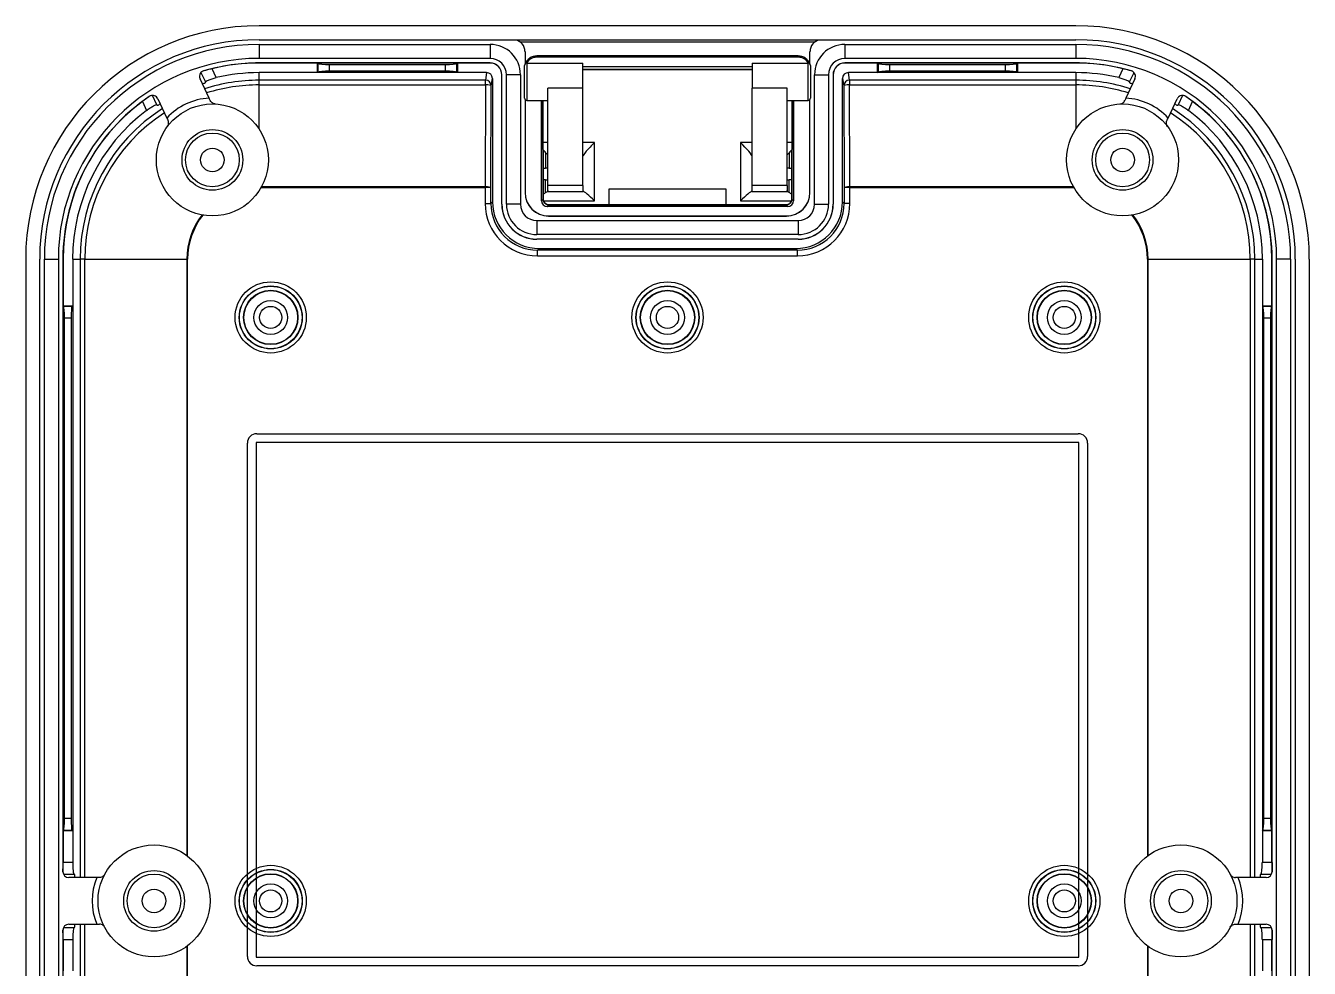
# Model space of a CAD drawing. Header units: millimetres. Extents: x 75 to 185, y 40 to 190.
# Drawn here: x 75.3 to 185.3, y 109.4 to 190.2 of the extents above; entities that cross this region are included whole.
import ezdxf

# ---------------------------------------------------------------- set-up
doc = ezdxf.new("R2010")
doc.units = ezdxf.units.MM
for name, color, linetype, lineweight, true_color in [('decoupe', 1, 'Continuous', 25, 0xff0000), ('trace_arase', 4, 'Continuous', 25, 0x00ffff), ('trace_outil', 6, 'Continuous', 25, 0xff00ff), ('Visible (ISO)', 7, 'Continuous', 25, 0xffffff), ('Visible Narrow (ISO)', 7, 'Continuous', 25, 0xffffff)]:
    doc.layers.add(name, color=color, linetype=linetype, lineweight=lineweight, true_color=true_color)

msp = doc.modelspace()

# ---------------------------------------------------------------- linework, layer by layer
at = {"layer": 'decoupe'}
for p, q in [((95.08, 155.2), (165.48, 155.2)), ((94.28, 110.4), (94.28, 154.4)), ((166.28, 154.4), (166.28, 110.4)), ((165.48, 109.6), (95.08, 109.6))]:
    msp.add_line(p, q, dxfattribs=at)
for centre, start, end in [((95.08, 154.4), 90, 180), ((165.48, 154.4), 0, 90), ((95.08, 110.4), 180, 270), ((165.48, 110.4), 270, 360)]:
    msp.add_arc(centre, 0.8, start, end, dxfattribs=at)
at = {"layer": 'trace_arase'}
for centre in [(96.28, 115.16), (164.28, 115.16)]:
    msp.add_circle(centre, 3.05, dxfattribs=at)
at = {"layer": 'trace_outil'}
for p, q in [((165.53, 154.45), (95.03, 154.45)), ((95.03, 154.45), (95.03, 110.35)), ((165.53, 110.35), (165.53, 154.45)), ((95.03, 110.35), (165.53, 110.35))]:
    msp.add_line(p, q, dxfattribs=at)
at = {"layer": 'Visible (ISO)'}
for p, q in [((165.28, 190.16), (95.28, 190.16)), ((95.28, 188.96), (165.28, 188.96)), ((142.9, 188.76), (117.66, 188.76)), ((141.48, 187.57), (119.08, 187.57)), ((141.48, 187.46), (119.08, 187.46)), ((90.3, 186.15), (90.68, 185.35)), ((100.28, 186.96), (95.28, 186.96)), ((100.28, 186.14), (95.28, 186.14)), ((100.28, 186.14), (100.28, 186.96)), ((112.28, 186.96), (100.28, 186.96)), ((100.28, 186.96), (100.33, 186.91)), ((100.28, 186.14), (100.33, 186.19)), ((112.28, 186.14), (100.28, 186.14)), ((101.33, 186.83), (111.23, 186.83)), ((111.23, 186.27), (101.33, 186.27)), ((112.28, 186.96), (112.23, 186.91)), ((112.28, 186.14), (112.23, 186.19)), ((115.08, 186.96), (112.28, 186.96)), ((112.28, 186.96), (112.28, 186.14)), ((114.78, 186.14), (112.28, 186.14)), ((116.08, 174.86), (116.08, 185.96)), ((118.03, 183.96), (118.03, 186.76)), ((118.23, 186.96), (123.03, 186.96)), ((123.03, 184.81), (123.03, 186.96)), ((123.03, 186.66), (137.53, 186.66)), ((123.03, 186.4), (137.53, 186.4)), ((137.53, 186.96), (137.53, 184.81)), ((137.53, 186.96), (142.33, 186.96)), ((142.53, 186.76), (142.53, 183.96)), ((144.48, 185.96), (144.48, 174.86)), ((148.28, 186.96), (145.48, 186.96)), ((148.28, 186.14), (145.78, 186.14)), ((160.28, 186.96), (148.28, 186.96)), ((148.28, 186.96), (148.33, 186.91)), ((148.28, 186.14), (148.28, 186.96)), ((148.28, 186.14), (148.33, 186.19)), ((160.28, 186.14), (148.28, 186.14)), ((149.33, 186.83), (159.23, 186.83)), ((159.23, 186.27), (149.33, 186.27)), ((160.28, 186.96), (160.23, 186.91)), ((160.28, 186.14), (160.23, 186.19)), ((165.28, 186.96), (160.28, 186.96)), ((160.28, 186.96), (160.28, 186.14)), ((165.28, 186.14), (160.28, 186.14)), ((169.88, 185.35), (170.26, 186.15)), ((115.28, 185.64), (115.28, 175.06)), ((120.03, 176.46), (120.03, 184.81)), ((123.03, 184.81), (120.03, 184.81)), ((123.03, 176.46), (123.03, 184.81)), ((137.53, 176.46), (137.53, 184.81)), ((140.53, 184.81), (137.53, 184.81)), ((140.53, 176.46), (140.53, 184.81)), ((145.28, 175.06), (145.28, 185.64)), ((86.52, 183.39), (86.14, 184.19)), ((118.08, 183.83), (118.08, 175.86)), ((118.23, 183.76), (120.03, 183.76)), ((119.48, 175.16), (119.48, 183.76)), ((119.62, 175.31), (119.59, 183.76)), ((140.53, 183.76), (142.33, 183.76)), ((140.97, 183.76), (140.94, 175.31)), ((141.08, 183.76), (141.08, 175.16)), ((142.48, 175.86), (142.48, 183.83)), ((174.42, 184.19), (174.05, 183.39)), ((119.84, 179.28), (119.84, 177.96)), ((140.72, 179.28), (140.72, 177.96)), ((119.61, 177.96), (119.84, 177.96)), ((120.03, 177.96), (119.84, 177.96)), ((140.72, 177.96), (140.53, 177.96)), ((140.72, 177.96), (140.95, 177.96)), ((119.84, 176.96), (119.62, 176.96)), ((119.84, 175.88), (119.84, 176.96)), ((119.84, 176.96), (120.03, 176.96)), ((120.03, 175.96), (120.03, 176.46)), ((123.03, 176.46), (123.03, 175.96)), ((125.28, 174.81), (125.28, 176.17)), ((125.28, 176.17), (135.28, 176.17)), ((135.28, 176.17), (135.28, 174.81)), ((137.53, 175.96), (137.53, 176.46)), ((140.53, 176.96), (140.72, 176.96)), ((140.53, 176.46), (140.53, 175.96)), ((140.95, 176.96), (140.72, 176.96)), ((140.72, 175.88), (140.72, 176.96)), ((120.03, 175.96), (123.03, 175.96)), ((123.03, 175.96), (123.05, 175.96)), ((137.51, 175.96), (137.53, 175.96)), ((137.53, 175.96), (140.53, 175.96)), ((140.58, 174.66), (119.98, 174.66)), ((120.08, 173.86), (140.48, 173.86)), ((140.44, 174.81), (120.13, 174.81)), ((141.48, 171.86), (119.08, 171.86)), ((119.28, 171.06), (141.28, 171.06)), ((75.28, 170.16), (75.28, 60.16)), ((76.48, 60.16), (76.48, 170.16)), ((78.48, 170.16), (78.48, 166.16)), ((79.31, 170.16), (79.31, 166.16)), ((181.26, 170.16), (181.26, 166.16)), ((182.08, 166.16), (182.08, 170.16)), ((184.08, 170.16), (184.08, 60.16)), ((185.28, 170.16), (185.28, 60.16)), ((78.48, 166.16), (79.31, 166.16)), ((78.48, 166.16), (78.53, 166.11)), ((78.48, 166.16), (78.48, 121.16)), ((79.31, 166.16), (79.25, 166.11)), ((79.31, 166.16), (79.31, 121.16)), ((181.26, 166.16), (181.26, 121.16)), ((181.26, 166.16), (181.31, 166.11)), ((181.26, 166.16), (182.08, 166.16)), ((182.08, 166.16), (182.03, 166.11)), ((182.08, 121.16), (182.08, 166.16)), ((78.61, 122.21), (78.61, 165.12)), ((79.17, 165.12), (79.17, 122.21)), ((181.39, 122.21), (181.39, 165.12)), ((181.95, 165.12), (181.95, 122.21)), ((78.48, 121.16), (78.53, 121.22)), ((78.48, 121.16), (78.48, 118.46)), ((79.31, 121.16), (78.48, 121.16)), ((79.31, 121.16), (79.25, 121.22)), ((79.31, 121.16), (79.31, 118.46)), ((181.26, 121.16), (181.31, 121.22)), ((182.08, 121.16), (181.26, 121.16)), ((181.26, 121.16), (181.26, 118.46)), ((182.08, 121.16), (182.03, 121.22)), ((182.08, 118.46), (182.08, 121.16)), ((78.51, 117.46), (79.42, 117.46)), ((79.42, 117.46), (79.46, 117.46)), ((181.1, 117.46), (181.14, 117.46)), ((181.14, 117.46), (182.05, 117.46)), ((79.42, 112.86), (78.51, 112.86)), ((79.46, 112.86), (79.42, 112.86)), ((181.14, 112.86), (181.1, 112.86)), ((182.05, 112.86), (181.14, 112.86)), ((78.48, 111.86), (78.48, 109.16)), ((79.31, 111.86), (79.31, 109.16)), ((181.26, 111.86), (181.26, 109.16)), ((182.08, 109.16), (182.08, 111.86))]:
    msp.add_line(p, q, dxfattribs=at)
at = {"layer": 'Visible (ISO)', "color": 5, "true_color": 0x0000ff}
for p, q in [((95.28, 188.56), (115.08, 188.56)), ((145.48, 188.56), (165.28, 188.56)), ((115.08, 187.36), (95.28, 187.36)), ((118.07, 187.96), (118.07, 186.88)), ((142.49, 186.88), (142.49, 187.96)), ((165.28, 187.36), (145.48, 187.36)), ((115.08, 186.98), (95.28, 186.98)), ((116.09, 174.86), (116.09, 185.96)), ((116.48, 174.86), (116.48, 185.96)), ((117.68, 185.96), (117.68, 174.86)), ((142.88, 174.86), (142.88, 185.96)), ((144.08, 185.96), (144.08, 174.86)), ((144.47, 185.96), (144.47, 174.86)), ((165.28, 186.98), (145.48, 186.98)), ((91, 183.96), (90.23, 185.6)), ((170.33, 185.6), (169.56, 183.96)), ((86.61, 183.9), (87.38, 182.25)), ((118.07, 183.85), (118.07, 175.86)), ((142.49, 175.86), (142.49, 183.85)), ((173.18, 182.25), (173.95, 183.9)), ((120.08, 173.85), (140.48, 173.85)), ((119.08, 173.46), (141.48, 173.46)), ((141.48, 172.26), (119.08, 172.26)), ((141.48, 171.88), (119.08, 171.88)), ((76.88, 60.16), (76.88, 170.16)), ((78.08, 170.16), (78.08, 60.16)), ((78.47, 170.16), (78.47, 117.66)), ((182.09, 117.66), (182.09, 170.16)), ((182.48, 60.16), (182.48, 170.16)), ((183.68, 170.16), (183.68, 60.16)), ((81.37, 117.16), (78.97, 117.16)), ((181.59, 117.16), (179.19, 117.16)), ((78.47, 112.66), (78.47, 60.16)), ((78.97, 113.16), (81.37, 113.16)), ((179.19, 113.16), (181.59, 113.16)), ((182.09, 60.16), (182.09, 112.66))]:
    msp.add_line(p, q, dxfattribs=at)
for centre, radius in [((91.28, 178.66), 4.8), ((169.28, 178.66), 4.8), ((91.28, 178.66), 2.6), ((169.28, 178.66), 2.6), ((86.28, 115.16), 4.8), ((174.28, 115.16), 4.8), ((86.28, 115.16), 2.6), ((174.28, 115.16), 2.6)]:
    msp.add_circle(centre, radius, dxfattribs=at)
at = {"layer": 'Visible (ISO)'}
for centre, radius in [((91.28, 178.66), 2.3), ((169.28, 178.66), 2.3), ((91.28, 178.66), 1.01), ((169.28, 178.66), 1.01), ((96.28, 165.16), 3.05), ((96.28, 165.16), 2.3), ((130.28, 165.16), 3.05), ((130.28, 165.16), 2.3), ((164.28, 165.16), 3.05), ((164.28, 165.16), 2.3), ((96.28, 165.16), 1.45), ((96.28, 165.16), 0.95), ((130.28, 165.16), 1.45), ((130.28, 165.16), 0.95), ((164.28, 165.16), 1.45), ((164.28, 165.16), 0.95), ((96.28, 115.16), 3.05), ((164.28, 115.16), 3.05), ((86.28, 115.16), 2.3), ((96.28, 115.16), 2.3), ((96.28, 115.16), 1.45), ((164.28, 115.16), 2.3), ((164.28, 115.16), 1.45), ((174.28, 115.16), 2.3), ((86.28, 115.16), 1.01), ((96.28, 115.16), 0.95), ((164.28, 115.16), 0.95), ((174.28, 115.16), 1.01)]:
    msp.add_circle(centre, radius, dxfattribs=at)
for centre, radius, start, end in [((95.28, 170.16), 20, 90, 180), ((165.28, 170.16), 20, 0, 90), ((95.28, 170.16), 18.8, 90, 180), ((165.28, 170.16), 18.8, 0, 90), ((119.08, 186.46), 1.1, 90, 157.0325), ((119.08, 186.46), 1, 90, 150.0446), ((141.48, 186.46), 1.1, 22.9675, 90), ((141.48, 186.46), 1, 29.9554, 90), ((95.28, 170.16), 16.8, 90, 103.8729), ((95.28, 170.16), 15.98, 90, 103.2798), ((115.08, 185.96), 1, 0, 90), ((118.23, 186.76), 0.2, 90, 180), ((142.33, 186.76), 0.2, 0, 90), ((145.48, 185.96), 1, 90, 180), ((165.28, 170.16), 16.8, 76.1271, 90), ((165.28, 170.16), 15.98, 76.7202, 90), ((118.23, 183.96), 0.2, 180, 270), ((142.33, 183.96), 0.2, 270, 0), ((95.28, 170.16), 16.8, 126.5293, 180), ((95.28, 170.16), 15.98, 127.1224, 180), ((165.28, 170.16), 15.98, 0, 52.8776), ((165.28, 170.16), 16.8, 0, 53.4707), ((120.08, 175.86), 2, 180, 270), ((140.48, 175.86), 2, 270, 0), ((119.08, 174.86), 3, 180, 270), ((141.48, 174.86), 3, 270, 0)]:
    msp.add_arc(centre, radius, start, end, dxfattribs=at)
at = {"layer": 'Visible (ISO)', "color": 5, "true_color": 0x0000ff}
for centre, radius, start, end in [((95.28, 170.16), 18.4, 90, 180), ((115.08, 185.96), 2.6, 0, 90), ((117.08, 187.96), 0.986, 0, 80.3326), ((143.48, 187.96), 0.986, 99.6674, 180), ((145.48, 185.96), 2.6, 90, 180), ((165.28, 170.16), 18.4, 0, 90), ((95.28, 170.16), 17.2, 90, 180), ((115.08, 185.96), 1.4, 0, 90), ((145.48, 185.96), 1.4, 90, 180), ((165.28, 170.16), 17.2, 0, 90), ((95.28, 170.16), 16.81, 90, 106.3866), ((115.08, 185.96), 1.01, 0, 90), ((145.48, 185.96), 1.01, 90, 180), ((165.28, 170.16), 16.81, 73.6134, 90), ((95.28, 170.16), 16.81, 124.0157, 180), ((165.28, 170.16), 16.81, 0, 55.9843), ((120.08, 175.86), 2.01, 180, 270), ((140.48, 175.86), 2.01, 270, 0), ((119.08, 174.86), 2.99, 180, 270), ((119.08, 174.86), 2.6, 180, 270), ((119.08, 174.86), 1.4, 180, 270), ((141.48, 174.86), 2.99, 270, 0), ((141.48, 174.86), 2.6, 270, 0), ((141.48, 174.86), 1.4, 270, 0)]:
    msp.add_arc(centre, radius, start, end, dxfattribs=at)
at = {"layer": 'Visible (ISO)'}
for centre, major_axis, ratio, start_param, end_param in [((101.33, 186.92), (-1, 0), 0.087489, 0.087266, 1.570796), ((101.33, 186.18), (1, 0), 0.087489, 1.570796, 3.054326), ((111.23, 186.92), (-1, 0), 0.087489, 1.570796, 3.054326), ((111.23, 186.18), (1, 0), 0.087489, 0.087266, 1.570796), ((114.78, 185.64), (0.078, 0.497), 0.993734, 4.869178, 6.438047), ((145.78, 185.64), (-0.078, 0.497), 0.993734, 6.128324, 7.697193), ((149.33, 186.92), (-1, 0), 0.087489, 0.087266, 1.570796), ((149.33, 186.18), (1, 0), 0.087489, 1.570796, 3.054326), ((159.23, 186.92), (-1, 0), 0.087489, 1.570796, 3.054326), ((159.23, 186.18), (1, 0), 0.087489, 0.087266, 1.570796), ((119.03, 179.96), (0.995, -0.995), 0.09902, 0.721704, 1.055091), ((124.03, 179.96), (-0.995, -0.995), 0.09902, 4.613691, 6.184488), ((136.53, 179.96), (0.995, -0.995), 0.09902, 0.098698, 1.669494), ((141.53, 179.96), (-0.995, -0.995), 0.09902, 5.228095, 5.561481), ((119.28, 175.07), (-2.83, -2.83), 0.999695, 5.497939, 7.068431), ((119.98, 175.17), (-0.354, -0.354), 0.999695, 5.497939, 7.068431), ((119.03, 174.96), (0.995, 0.995), 0.09902, 0.524309, 0.841114), ((124.03, 174.96), (-0.995, 0.995), 0.09902, 4.811087, 6.184488), ((136.53, 174.96), (0.995, 0.995), 0.09902, 0.098698, 1.472099), ((140.58, 175.17), (0.354, -0.354), 0.999695, 5.497939, 7.068431), ((141.53, 174.96), (-0.995, 0.995), 0.09902, 5.442071, 5.758877), ((141.28, 175.07), (2.83, -2.83), 0.999695, 5.497939, 7.068431), ((78.52, 165.12), (0, -1), 0.087489, 1.570796, 3.054326), ((79.26, 165.12), (0, 1), 0.087489, 0.087266, 1.570796), ((181.3, 165.12), (0, -1), 0.087489, 1.570796, 3.054326), ((182.04, 165.12), (0, 1), 0.087489, 0.087266, 1.570796), ((78.52, 122.21), (0, -1), 0.087489, 0.087266, 1.570796), ((79.26, 122.21), (0, 1), 0.087489, 1.570796, 3.054326), ((181.3, 122.21), (0, -1), 0.087489, 0.087266, 1.570796), ((182.04, 122.21), (0, 1), 0.087489, 1.570796, 3.054326), ((78.45, 118.46), (0, -1), 0.034921, 0.643501, 1.570796), ((79.42, 118.46), (0, 1), 0.111111, 1.570796, 3.141593), ((181.14, 118.46), (0, -1), 0.111111, 0, 1.570796), ((182.12, 118.46), (0, 1), 0.034921, 1.570796, 2.498092), ((79.46, 116.96), (0, 0.5), 0.111111, 5.123906, 6.283185), ((181.1, 116.96), (0, -0.5), 0.111111, 3.141593, 4.300872), ((78.45, 111.86), (0, -1), 0.034921, 1.570796, 2.498092), ((79.42, 111.86), (0, 1), 0.111111, 0, 1.570796), ((79.46, 113.36), (0, 0.5), 0.111111, 3.141593, 4.300872), ((181.1, 113.36), (0, -0.5), 0.111111, 5.123906, 6.283185), ((181.14, 111.86), (0, -1), 0.111111, 1.570796, 3.141593), ((182.12, 111.86), (0, 1), 0.034921, 0.643501, 1.570796)]:
    msp.add_ellipse(centre, major_axis=major_axis, ratio=ratio, start_param=start_param, end_param=end_param, dxfattribs=at)
at = {"layer": 'Visible (ISO)', "color": 5, "true_color": 0x0000ff}
for centre, major_axis, start_param, end_param in [((78.97, 117.66), (-0.501, 0), 0, 1.570796), ((181.59, 117.66), (0.501, 0), 4.712389, 6.283185), ((78.97, 112.66), (-0.501, 0), 4.712389, 6.283185), ((181.59, 112.66), (0.501, 0), 0, 1.570796)]:
    msp.add_ellipse(centre, major_axis=major_axis, ratio=0.99863, start_param=start_param, end_param=end_param, dxfattribs=at)
for points, knots in [([(90.47, 186.27), (90.43, 186.25), (90.4, 186.23), (90.31, 186.17), (90.27, 186.12), (90.21, 186), (90.19, 185.94), (90.18, 185.83), (90.18, 185.78), (90.19, 185.69), (90.21, 185.64), (90.23, 185.6)], [0.0077029, 0.0077029, 0.0077029, 0.0077029, 0.01950696, 0.01950696, 0.03901976, 0.03901976, 0.05855716, 0.05855716, 0.07252918, 0.07252918, 0.08650382, 0.08650382, 0.08650382, 0.08650382]), ([(170.33, 185.6), (170.36, 185.66), (170.38, 185.73), (170.39, 185.86), (170.38, 185.92), (170.33, 186.04), (170.3, 186.1), (170.22, 186.18), (170.19, 186.21), (170.13, 186.25), (170.11, 186.26), (170.1, 186.27)], [0, 0, 0, 0, 0.01958545, 0.01958545, 0.03915657, 0.03915657, 0.05869917, 0.05869917, 0.07260431, 0.07260431, 0.07881326, 0.07881326, 0.07881326, 0.07881326]), ([(86.61, 183.9), (86.58, 183.96), (86.54, 184.01), (86.44, 184.1), (86.39, 184.13), (86.27, 184.18), (86.2, 184.19), (86.09, 184.19), (86.04, 184.18), (85.98, 184.16), (85.96, 184.15), (85.94, 184.14)], [0, 0, 0, 0, 0.01958545, 0.01958545, 0.03915656, 0.03915656, 0.05869916, 0.05869916, 0.0726043, 0.0726043, 0.07881326, 0.07881326, 0.07881326, 0.07881326]), ([(91.1, 183.75), (91.1, 183.75), (91.09, 183.76), (91.06, 183.82), (91.03, 183.9), (91, 183.96)], [0.2085876, 0.2085876, 0.2085876, 0.2085876, 0.21089458, 0.21089458, 0.23145545, 0.23145545, 0.23145545, 0.23145545]), ([(91.53, 183.46), (91.53, 183.46), (91.53, 183.46), (91.46, 183.46), (91.4, 183.48), (91.29, 183.53), (91.24, 183.57), (91.16, 183.65), (91.12, 183.69), (91.1, 183.75)], [-0.00043441, -0.00043441, -0.00043441, -0.00043441, 0, 0, 0.02678479, 0.02678479, 0.0517613, 0.0517613, 0.07035006, 0.07035006, 0.07035006, 0.07035006]), ([(169.03, 183.46), (169.04, 183.46), (169.04, 183.46), (169.1, 183.46), (169.16, 183.48), (169.27, 183.53), (169.33, 183.57), (169.41, 183.65), (169.44, 183.69), (169.46, 183.75)], [-0.07020864, -0.07020864, -0.07020864, -0.07020864, -0.06977777, -0.06977777, -0.04321087, -0.04321087, -0.01843754, -0.01843754, 0, 0, 0, 0]), ([(169.56, 183.96), (169.53, 183.9), (169.5, 183.82), (169.47, 183.76), (169.46, 183.75), (169.46, 183.75)], [0.07678271, 0.07678271, 0.07678271, 0.07678271, 0.09734359, 0.09734359, 0.09965056, 0.09965056, 0.09965056, 0.09965056]), ([(174.62, 184.14), (174.58, 184.16), (174.55, 184.17), (174.44, 184.19), (174.38, 184.19), (174.25, 184.17), (174.19, 184.14), (174.1, 184.08), (174.06, 184.05), (174, 183.98), (173.97, 183.94), (173.95, 183.9)], [0.0077029, 0.0077029, 0.0077029, 0.0077029, 0.01950696, 0.01950696, 0.03901976, 0.03901976, 0.05855717, 0.05855717, 0.07252918, 0.07252918, 0.08650382, 0.08650382, 0.08650382, 0.08650382]), ([(87.38, 182.25), (87.41, 182.19), (87.44, 182.12), (87.47, 182.06), (87.48, 182.05), (87.48, 182.04)], [0.07678271, 0.07678271, 0.07678271, 0.07678271, 0.09734359, 0.09734359, 0.09965056, 0.09965056, 0.09965056, 0.09965056]), ([(87.43, 181.53), (87.43, 181.53), (87.43, 181.53), (87.47, 181.58), (87.5, 181.64), (87.53, 181.76), (87.53, 181.82), (87.52, 181.94), (87.5, 181.99), (87.48, 182.04)], [-0.07020864, -0.07020864, -0.07020864, -0.07020864, -0.06977777, -0.06977777, -0.04321087, -0.04321087, -0.01843754, -0.01843754, 0, 0, 0, 0]), ([(173.13, 181.53), (173.13, 181.53), (173.13, 181.53), (173.09, 181.58), (173.07, 181.64), (173.03, 181.76), (173.03, 181.82), (173.04, 181.94), (173.06, 181.99), (173.08, 182.04)], [-0.00043441, -0.00043441, -0.00043441, -0.00043441, 0, 0, 0.02678479, 0.02678479, 0.0517613, 0.0517613, 0.07035006, 0.07035006, 0.07035006, 0.07035006]), ([(173.08, 182.04), (173.08, 182.05), (173.09, 182.06), (173.12, 182.12), (173.15, 182.19), (173.18, 182.25)], [0.2085876, 0.2085876, 0.2085876, 0.2085876, 0.21089458, 0.21089458, 0.23145545, 0.23145545, 0.23145545, 0.23145545]), ([(81.61, 117.16), (81.6, 117.16), (81.59, 117.16), (81.52, 117.16), (81.44, 117.16), (81.37, 117.16)], [0.2085876, 0.2085876, 0.2085876, 0.2085876, 0.21089458, 0.21089458, 0.23145545, 0.23145545, 0.23145545, 0.23145545]), ([(82.05, 117.43), (82.05, 117.43), (82.05, 117.43), (82.02, 117.37), (81.98, 117.32), (81.88, 117.24), (81.83, 117.21), (81.72, 117.17), (81.66, 117.16), (81.61, 117.16)], [-0.00043441, -0.00043441, -0.00043441, -0.00043441, 0, 0, 0.02678479, 0.02678479, 0.0517613, 0.0517613, 0.07035006, 0.07035006, 0.07035006, 0.07035006]), ([(178.51, 117.43), (178.51, 117.43), (178.51, 117.43), (178.54, 117.37), (178.58, 117.32), (178.68, 117.24), (178.73, 117.21), (178.85, 117.17), (178.9, 117.16), (178.95, 117.16)], [-0.07020864, -0.07020864, -0.07020864, -0.07020864, -0.06977777, -0.06977777, -0.04321087, -0.04321087, -0.01843754, -0.01843754, 0, 0, 0, 0]), ([(179.19, 117.16), (179.12, 117.16), (179.04, 117.16), (178.97, 117.16), (178.96, 117.16), (178.95, 117.16)], [0.07678271, 0.07678271, 0.07678271, 0.07678271, 0.09734359, 0.09734359, 0.09965056, 0.09965056, 0.09965056, 0.09965056]), ([(81.37, 113.16), (81.44, 113.16), (81.52, 113.16), (81.59, 113.16), (81.6, 113.16), (81.61, 113.16)], [0.07678271, 0.07678271, 0.07678271, 0.07678271, 0.09734359, 0.09734359, 0.09965056, 0.09965056, 0.09965056, 0.09965056]), ([(82.05, 112.9), (82.05, 112.9), (82.05, 112.9), (82.02, 112.96), (81.98, 113.01), (81.88, 113.09), (81.83, 113.12), (81.72, 113.16), (81.66, 113.16), (81.61, 113.16)], [-0.07020864, -0.07020864, -0.07020864, -0.07020864, -0.06977777, -0.06977777, -0.04321087, -0.04321087, -0.01843754, -0.01843754, 0, 0, 0, 0]), ([(178.51, 112.9), (178.51, 112.9), (178.51, 112.9), (178.54, 112.96), (178.58, 113.01), (178.68, 113.09), (178.73, 113.12), (178.85, 113.16), (178.9, 113.16), (178.95, 113.16)], [-0.00043441, -0.00043441, -0.00043441, -0.00043441, 0, 0, 0.02678479, 0.02678479, 0.0517613, 0.0517613, 0.07035006, 0.07035006, 0.07035006, 0.07035006]), ([(178.95, 113.16), (178.96, 113.16), (178.97, 113.16), (179.04, 113.16), (179.12, 113.16), (179.19, 113.16)], [0.2085876, 0.2085876, 0.2085876, 0.2085876, 0.21089458, 0.21089458, 0.23145545, 0.23145545, 0.23145545, 0.23145545])]:
    msp.add_open_spline(points, degree=3, knots=knots, dxfattribs=at)
at = {"layer": 'Visible (ISO)'}
for points, knots in [([(91.25, 186.47), (91.25, 186.47), (91.25, 186.47), (91.12, 186.44), (90.99, 186.41), (90.75, 186.35), (90.64, 186.32), (90.52, 186.29), (90.49, 186.28), (90.46, 186.27)], [0.15139221, 0.15139221, 0.15139221, 0.15139221, 0.15208946, 0.15208946, 0.19039258, 0.19039258, 0.2286957, 0.2286957, 0.24186391, 0.24186391, 0.24186391, 0.24186391]), ([(170.1, 186.27), (170.07, 186.28), (170.04, 186.29), (169.92, 186.32), (169.81, 186.35), (169.57, 186.41), (169.44, 186.44), (169.31, 186.47), (169.31, 186.47), (169.31, 186.47)], [0.36718523, 0.36718523, 0.36718523, 0.36718523, 0.38035344, 0.38035344, 0.41865656, 0.41865656, 0.45695968, 0.45695968, 0.45765693, 0.45765693, 0.45765693, 0.45765693]), ([(90.43, 185.17), (90.48, 185.19), (90.53, 185.21), (90.61, 185.24), (90.64, 185.26), (90.69, 185.29), (90.7, 185.3), (90.7, 185.31), (90.7, 185.31), (90.7, 185.31), (90.7, 185.31)], [-0.05496122, -0.05496122, -0.05496122, -0.05496122, -0.03762391, -0.03762391, -0.01881195, -0.01881195, 0, 0, 0, 0.0008104, 0.0008104, 0.0008104, 0.0008104]), ([(90.68, 185.35), (90.68, 185.35), (90.68, 185.35), (90.68, 185.35), (90.67, 185.36), (90.69, 185.38), (90.79, 185.44), (90.86, 185.47), (91.03, 185.54), (91.14, 185.58), (91.37, 185.65), (91.49, 185.69), (91.61, 185.71)], [0.6099663, 0.6099663, 0.6099663, 0.6099663, 0.6115823, 0.6115823, 0.6115823, 0.6495218, 0.6495218, 0.6874613, 0.6874613, 0.725703, 0.725703, 0.7615915, 0.7615915, 0.7615915, 0.7615915]), ([(168.95, 185.71), (169.07, 185.69), (169.19, 185.65), (169.42, 185.58), (169.53, 185.54), (169.7, 185.47), (169.78, 185.44), (169.87, 185.38), (169.89, 185.36), (169.88, 185.35), (169.88, 185.35), (169.88, 185.35), (169.88, 185.35)], [0.4615732, 0.4615732, 0.4615732, 0.4615732, 0.4974616, 0.4974616, 0.5357033, 0.5357033, 0.5736428, 0.5736428, 0.6115823, 0.6115823, 0.6115823, 0.6131984, 0.6131984, 0.6131984, 0.6131984]), ([(169.86, 185.31), (169.86, 185.31), (169.86, 185.31), (169.86, 185.31), (169.86, 185.3), (169.87, 185.29), (169.92, 185.26), (169.95, 185.24), (170.03, 185.21), (170.08, 185.19), (170.13, 185.17)], [-0.0008104, -0.0008104, -0.0008104, -0.0008104, 0, 0, 0, 0.01881195, 0.01881195, 0.03762391, 0.03762391, 0.05496122, 0.05496122, 0.05496122, 0.05496122]), ([(85.94, 184.14), (85.92, 184.13), (85.89, 184.11), (85.79, 184.04), (85.7, 183.97), (85.5, 183.83), (85.39, 183.74), (85.28, 183.67), (85.28, 183.67), (85.28, 183.66)], [0.36718523, 0.36718523, 0.36718523, 0.36718523, 0.38035344, 0.38035344, 0.41865656, 0.41865656, 0.45695968, 0.45695968, 0.45765693, 0.45765693, 0.45765693, 0.45765693]), ([(175.28, 183.66), (175.28, 183.67), (175.28, 183.67), (175.17, 183.74), (175.06, 183.83), (174.86, 183.97), (174.77, 184.04), (174.67, 184.11), (174.64, 184.13), (174.62, 184.14)], [0.15139221, 0.15139221, 0.15139221, 0.15139221, 0.15208946, 0.15208946, 0.19039258, 0.19039258, 0.2286957, 0.2286957, 0.24186391, 0.24186391, 0.24186391, 0.24186391]), ([(85.64, 182.9), (85.74, 182.98), (85.84, 183.05), (86.04, 183.18), (86.14, 183.24), (86.3, 183.33), (86.38, 183.36), (86.48, 183.4), (86.51, 183.4), (86.51, 183.39), (86.52, 183.39), (86.52, 183.39), (86.52, 183.39)], [0.4615732, 0.4615732, 0.4615732, 0.4615732, 0.4974616, 0.4974616, 0.5357033, 0.5357033, 0.5736428, 0.5736428, 0.6115823, 0.6115823, 0.6115823, 0.6131984, 0.6131984, 0.6131984, 0.6131984]), ([(86.53, 183.35), (86.54, 183.35), (86.54, 183.35), (86.54, 183.35), (86.54, 183.34), (86.55, 183.34), (86.6, 183.36), (86.64, 183.37), (86.72, 183.41), (86.76, 183.44), (86.81, 183.47)], [-0.0008104, -0.0008104, -0.0008104, -0.0008104, 0, 0, 0, 0.01881195, 0.01881195, 0.03762391, 0.03762391, 0.05496122, 0.05496122, 0.05496122, 0.05496122]), ([(173.75, 183.47), (173.8, 183.44), (173.84, 183.41), (173.92, 183.37), (173.96, 183.36), (174.01, 183.34), (174.02, 183.34), (174.03, 183.35), (174.03, 183.35), (174.03, 183.35), (174.03, 183.35)], [-0.05496122, -0.05496122, -0.05496122, -0.05496122, -0.03762391, -0.03762391, -0.01881195, -0.01881195, 0, 0, 0, 0.0008104, 0.0008104, 0.0008104, 0.0008104]), ([(174.05, 183.39), (174.05, 183.39), (174.05, 183.39), (174.05, 183.39), (174.05, 183.4), (174.08, 183.4), (174.18, 183.36), (174.26, 183.33), (174.42, 183.24), (174.52, 183.18), (174.72, 183.05), (174.83, 182.98), (174.92, 182.9)], [0.6099663, 0.6099663, 0.6099663, 0.6099663, 0.6115823, 0.6115823, 0.6115823, 0.6495218, 0.6495218, 0.6874613, 0.6874613, 0.725703, 0.725703, 0.7615915, 0.7615915, 0.7615915, 0.7615915]), ([(119.84, 179.28), (119.89, 179.24), (119.94, 179.19), (120, 179.14), (120.01, 179.12), (120.03, 179.11)], [0.43206546, 0.43206546, 0.43206546, 0.43206546, 0.45481756, 0.45481756, 0.46335427, 0.46335427, 0.46335427, 0.46335427]), ([(140.53, 179.11), (140.55, 179.12), (140.56, 179.14), (140.63, 179.19), (140.67, 179.24), (140.72, 179.28)], [0.52235596, 0.52235596, 0.52235596, 0.52235596, 0.53089266, 0.53089266, 0.55364476, 0.55364476, 0.55364476, 0.55364476]), ([(120.13, 174.81), (120.08, 174.81), (120.03, 174.82), (119.93, 174.85), (119.88, 174.87), (119.8, 174.93), (119.76, 174.96), (119.69, 175.05), (119.67, 175.09), (119.63, 175.19), (119.62, 175.24), (119.62, 175.3), (119.62, 175.3), (119.62, 175.31)], [0.095633, 0.095633, 0.095633, 0.095633, 0.393931, 0.393931, 0.696729, 0.696729, 1.010188, 1.010188, 1.324287, 1.324287, 1.638385, 1.638385, 1.666124, 1.666124, 1.666124, 1.666124]), ([(120.12, 175.96), (120.08, 175.96), (120.03, 175.96), (119.94, 175.92), (119.89, 175.9), (119.84, 175.88)], [0.50556157, 0.50556157, 0.50556157, 0.50556157, 0.53089266, 0.53089266, 0.55364476, 0.55364476, 0.55364476, 0.55364476]), ([(140.72, 175.88), (140.67, 175.9), (140.63, 175.92), (140.53, 175.96), (140.48, 175.96), (140.44, 175.96)], [0.43184102, 0.43184102, 0.43184102, 0.43184102, 0.45459313, 0.45459313, 0.47992421, 0.47992421, 0.47992421, 0.47992421]), ([(140.94, 175.31), (140.94, 175.26), (140.93, 175.2), (140.9, 175.11), (140.87, 175.06), (140.81, 174.97), (140.77, 174.94), (140.69, 174.87), (140.64, 174.85), (140.54, 174.82), (140.49, 174.81), (140.44, 174.81), (140.44, 174.81), (140.44, 174.81)], [-1.666124, -1.666124, -1.666124, -1.666124, -1.352026, -1.352026, -1.037928, -1.037928, -0.723829, -0.723829, -0.409731, -0.409731, -0.106505, -0.106505, -0.095633, -0.095633, -0.095633, -0.095633])]:
    msp.add_open_spline(points, degree=3, knots=knots, dxfattribs=at)
for points in [[(90.68, 185.35), (90.69, 185.33), (90.7, 185.31)], [(169.86, 185.31), (169.87, 185.33), (169.88, 185.35)], [(86.53, 183.35), (86.53, 183.37), (86.52, 183.39)], [(174.05, 183.39), (174.04, 183.37), (174.03, 183.35)]]:
    msp.add_open_spline(points, degree=2, dxfattribs=at)
at = {"layer": 'Visible Narrow (ISO)'}
for p, q in [((95.28, 188.96), (95.28, 188.94)), ((165.28, 188.96), (165.28, 188.94)), ((119.08, 187.46), (119.08, 187.57)), ((141.48, 187.46), (141.48, 187.57)), ((91.61, 185.71), (91.25, 186.47)), ((95.28, 186.96), (95.28, 186.98)), ((95.28, 185.49), (95.28, 186.14)), ((100.33, 186.91), (100.33, 186.19)), ((101.33, 186.27), (101.33, 186.83)), ((111.23, 186.83), (111.23, 186.27)), ((112.23, 186.19), (112.23, 186.91)), ((114.78, 186.14), (114.68, 185.49)), ((115.08, 186.96), (115.08, 186.98)), ((116.08, 185.96), (116.09, 185.96)), ((118.23, 186.96), (118.23, 183.76)), ((137.53, 186.4), (123.03, 186.4)), ((142.33, 183.76), (142.33, 186.96)), ((144.48, 185.96), (144.47, 185.96)), ((145.48, 186.96), (145.48, 186.98)), ((145.88, 185.49), (145.78, 186.14)), ((148.33, 186.91), (148.33, 186.19)), ((149.33, 186.27), (149.33, 186.83)), ((159.23, 186.83), (159.23, 186.27)), ((160.23, 186.19), (160.23, 186.91)), ((165.28, 186.96), (165.28, 186.98)), ((165.28, 186.14), (165.28, 185.49)), ((169.31, 186.47), (168.95, 185.71)), ((95.28, 185.1), (95.28, 185.49)), ((114.68, 185.49), (95.28, 185.49)), ((95.28, 181.32), (95.28, 185.1)), ((95.28, 185.1), (114.68, 185.1)), ((114.68, 185.1), (114.65, 176.35)), ((114.68, 185.1), (114.68, 185.49)), ((115.15, 176.27), (115.18, 185)), ((115.18, 185), (115.28, 185.64)), ((145.28, 185.64), (145.38, 185)), ((145.38, 185), (145.41, 176.27)), ((145.88, 185.49), (145.88, 185.1)), ((165.28, 185.49), (145.88, 185.49)), ((145.88, 185.1), (165.28, 185.1)), ((145.91, 176.35), (145.88, 185.1)), ((165.28, 185.49), (165.28, 185.1)), ((165.28, 185.1), (165.28, 181.32)), ((119.59, 183.76), (119.62, 175.31)), ((140.94, 175.31), (140.97, 183.76)), ((85.28, 183.66), (85.64, 182.9)), ((174.92, 182.9), (175.28, 183.66)), ((120.03, 180.16), (119.6, 180.16)), ((124.03, 180.16), (123.03, 180.16)), ((124.03, 175.16), (124.03, 180.16)), ((137.53, 180.16), (136.53, 180.16)), ((136.53, 180.16), (136.53, 175.16)), ((140.96, 180.16), (140.53, 180.16)), ((95.45, 176.29), (114.65, 176.29)), ((114.65, 176.35), (95.48, 176.35)), ((114.65, 176.35), (114.65, 176.29)), ((114.65, 176.35), (114.65, 176.29)), ((114.65, 176.29), (114.65, 174.93)), ((114.65, 176.29), (114.65, 176.29)), ((115.15, 174.93), (115.15, 176.27)), ((123.03, 176.46), (120.03, 176.46)), ((140.53, 176.46), (137.53, 176.46)), ((145.41, 176.27), (145.41, 174.93)), ((145.91, 176.29), (145.91, 176.35)), ((145.91, 176.29), (145.91, 176.35)), ((165.08, 176.35), (145.91, 176.35)), ((145.91, 176.29), (145.91, 176.29)), ((145.91, 174.93), (145.91, 176.29)), ((145.91, 176.29), (165.11, 176.29)), ((114.65, 174.93), (115.15, 174.93)), ((115.28, 175.06), (115.15, 174.93)), ((118.08, 175.86), (118.07, 175.86)), ((119.62, 175.31), (119.48, 175.16)), ((119.64, 175.16), (124.03, 175.16)), ((136.53, 175.16), (140.92, 175.16)), ((141.08, 175.16), (140.94, 175.31)), ((142.48, 175.86), (142.49, 175.86)), ((145.41, 174.93), (145.28, 175.06)), ((145.91, 174.93), (145.41, 174.93)), ((116.08, 174.86), (116.09, 174.86)), ((119.98, 174.66), (120.13, 174.81)), ((120.08, 173.86), (120.08, 173.85)), ((120.13, 174.81), (120.13, 174.81)), ((120.13, 174.81), (140.44, 174.81)), ((140.44, 174.81), (140.44, 174.81)), ((140.44, 174.81), (140.58, 174.66)), ((140.48, 173.86), (140.48, 173.85)), ((144.48, 174.86), (144.47, 174.86)), ((119.08, 171.86), (119.08, 171.88)), ((141.48, 171.86), (141.48, 171.88)), ((119.15, 170.93), (119.28, 171.06)), ((119.15, 170.43), (119.15, 170.93)), ((141.41, 170.93), (119.15, 170.93)), ((141.28, 171.06), (141.41, 170.93)), ((141.41, 170.43), (141.41, 170.93)), ((76.48, 170.16), (76.51, 170.16)), ((78.48, 170.16), (78.47, 170.16)), ((79.31, 170.16), (79.95, 170.16)), ((79.95, 170.16), (79.95, 117.16)), ((80.35, 170.16), (79.95, 170.16)), ((80.35, 170.16), (89.1, 170.16)), ((80.35, 117.16), (80.35, 170.16)), ((89.1, 170.16), (89.1, 119.05)), ((89.16, 170.16), (89.1, 170.16)), ((89.16, 119.01), (89.16, 170.16)), ((119.15, 170.43), (141.41, 170.43)), ((171.4, 170.16), (171.4, 119.01)), ((171.4, 170.16), (171.46, 170.16)), ((171.46, 170.16), (180.21, 170.16)), ((171.46, 119.05), (171.46, 170.16)), ((180.21, 170.16), (180.21, 117.16)), ((180.61, 170.16), (180.21, 170.16)), ((180.61, 170.16), (181.26, 170.16)), ((180.61, 117.16), (180.61, 170.16)), ((182.08, 170.16), (182.09, 170.16)), ((184.08, 170.16), (184.05, 170.16)), ((79.25, 166.11), (78.53, 166.11)), ((182.03, 166.11), (181.31, 166.11)), ((78.61, 165.12), (79.17, 165.12)), ((181.39, 165.12), (181.95, 165.12)), ((79.17, 122.21), (78.61, 122.21)), ((181.95, 122.21), (181.39, 122.21)), ((78.53, 121.22), (79.25, 121.22)), ((181.31, 121.22), (182.03, 121.22)), ((79.31, 118.46), (78.48, 118.46)), ((182.08, 118.46), (181.26, 118.46)), ((79.95, 113.16), (79.95, 60.16)), ((80.35, 60.16), (80.35, 113.16)), ((180.21, 113.16), (180.21, 60.16)), ((180.61, 60.16), (180.61, 113.16)), ((78.48, 111.86), (79.31, 111.86)), ((89.1, 111.28), (89.1, 60.16)), ((89.16, 60.16), (89.16, 111.32)), ((171.4, 111.32), (171.4, 60.16)), ((171.46, 60.16), (171.46, 111.28)), ((181.26, 111.86), (182.08, 111.86))]:
    msp.add_line(p, q, dxfattribs=at)
at = {"layer": 'Visible Narrow (ISO)', "color": 5, "true_color": 0x0000ff}
for p, q in [((95.28, 188.56), (95.28, 187.36)), ((115.08, 188.56), (115.08, 187.36)), ((145.48, 188.56), (145.48, 187.36)), ((165.28, 188.56), (165.28, 187.36)), ((117.68, 185.96), (116.48, 185.96)), ((142.88, 185.96), (144.08, 185.96)), ((117.68, 174.86), (116.48, 174.86)), ((142.88, 174.86), (144.08, 174.86)), ((119.08, 173.46), (119.08, 172.26)), ((141.48, 173.46), (141.48, 172.26)), ((76.88, 170.16), (78.08, 170.16)), ((183.68, 170.16), (182.48, 170.16))]:
    msp.add_line(p, q, dxfattribs=at)
at = {"layer": 'Visible Narrow (ISO)'}
for centre, radius in [((96.28, 165.16), 3.05), ((96.28, 165.16), 2.7), ((96.28, 165.16), 2.68), ((96.28, 165.16), 2.33), ((130.28, 165.16), 3.05), ((130.28, 165.16), 2.7), ((130.28, 165.16), 2.68), ((130.28, 165.16), 2.33), ((164.28, 165.16), 3.05), ((164.28, 165.16), 2.7), ((164.28, 165.16), 2.68), ((164.28, 165.16), 2.33), ((96.28, 115.16), 3.05), ((96.28, 115.16), 2.7), ((96.28, 115.16), 2.68), ((164.28, 115.16), 3.05), ((164.28, 115.16), 2.7), ((164.28, 115.16), 2.68), ((96.28, 115.16), 2.33), ((164.28, 115.16), 2.33)]:
    msp.add_circle(centre, radius, dxfattribs=at)
for centre, radius, start, end in [((95.28, 170.16), 15.33, 90, 107.7047), ((95.28, 170.16), 14.93, 90, 107.5033), ((165.28, 170.16), 15.33, 72.2953, 90), ((165.28, 170.16), 14.93, 72.4967, 90), ((95.28, 170.16), 15.33, 122.6975, 180), ((95.28, 170.16), 14.93, 122.899, 180), ((165.28, 170.16), 14.93, 0, 57.101), ((165.28, 170.16), 15.33, 0, 57.3025), ((95.28, 170.16), 6.18, 142.2717, 180), ((95.28, 170.16), 6.12, 141.9855, 180), ((165.28, 170.16), 6.12, 0, 38.0145), ((165.28, 170.16), 6.18, 0, 37.7283)]:
    msp.add_arc(centre, radius, start, end, dxfattribs=at)
at = {"layer": 'Visible Narrow (ISO)', "color": 5, "true_color": 0x0000ff}
for centre, start, end in [((91.28, 178.66), 93.031, 137.3713), ((169.28, 178.66), 42.6287, 86.969), ((86.28, 115.16), 157.8298, 202.1702), ((174.28, 115.16), 337.8298, 22.1702)]:
    msp.add_arc(centre, 5.3, start, end, dxfattribs=at)
at = {"layer": 'Visible Narrow (ISO)'}
for centre, major_axis, ratio, start_param, end_param in [((114.68, 185), (0.494, -0.078), 0.993734, 0.156789, 1.725658), ((114.68, 185), (0.5, -0.002), 0.196115, 0.017799, 1.571481), ((145.88, 185), (-0.494, -0.078), 0.993734, 4.557528, 6.126397), ((145.88, 185), (-0.5, -0.002), 0.196115, 4.711704, 6.265386), ((114.65, 175.27), (0, 1.08), 0.463545, 0.000346, 0.000685), ((114.65, 176.27), (-0.5, 0.001), 0.157277, 3.15928, 4.712623), ((114.65, 176.27), (0.5, 0), 0.039608, 0.017481, 1.570824), ((145.91, 176.27), (-0.5, -0.001), 0.157277, 4.712155, 6.265498), ((145.91, 176.27), (0.5, 0), 0.039608, 1.570769, 3.124112), ((145.92, 175.27), (0, 1.08), 0.463545, 6.282501, 6.28284), ((119.15, 174.93), (-3.18, -3.18), 0.999695, 5.497939, 7.068431), ((119.15, 174.93), (-2.83, -2.83), 0.999619, 5.497939, 7.068431), ((119.12, 175.31), (0.5, 0.002), 0.196115, 6.265386, 6.283185), ((120.12, 175.31), (0.469, -0.175), 0.990797, 3.501191, 5.071683), ((140.44, 175.31), (0.469, 0.175), 0.990797, 4.353095, 5.923587), ((141.44, 175.31), (-0.5, 0.002), 0.196115, 0, 0.017799), ((141.41, 174.93), (3.18, -3.18), 0.999695, 5.497939, 7.068431), ((141.41, 174.93), (2.83, -2.83), 0.999619, 5.497939, 7.068431)]:
    msp.add_ellipse(centre, major_axis=major_axis, ratio=ratio, start_param=start_param, end_param=end_param, dxfattribs=at)

doc.saveas('drawing.dxf')
